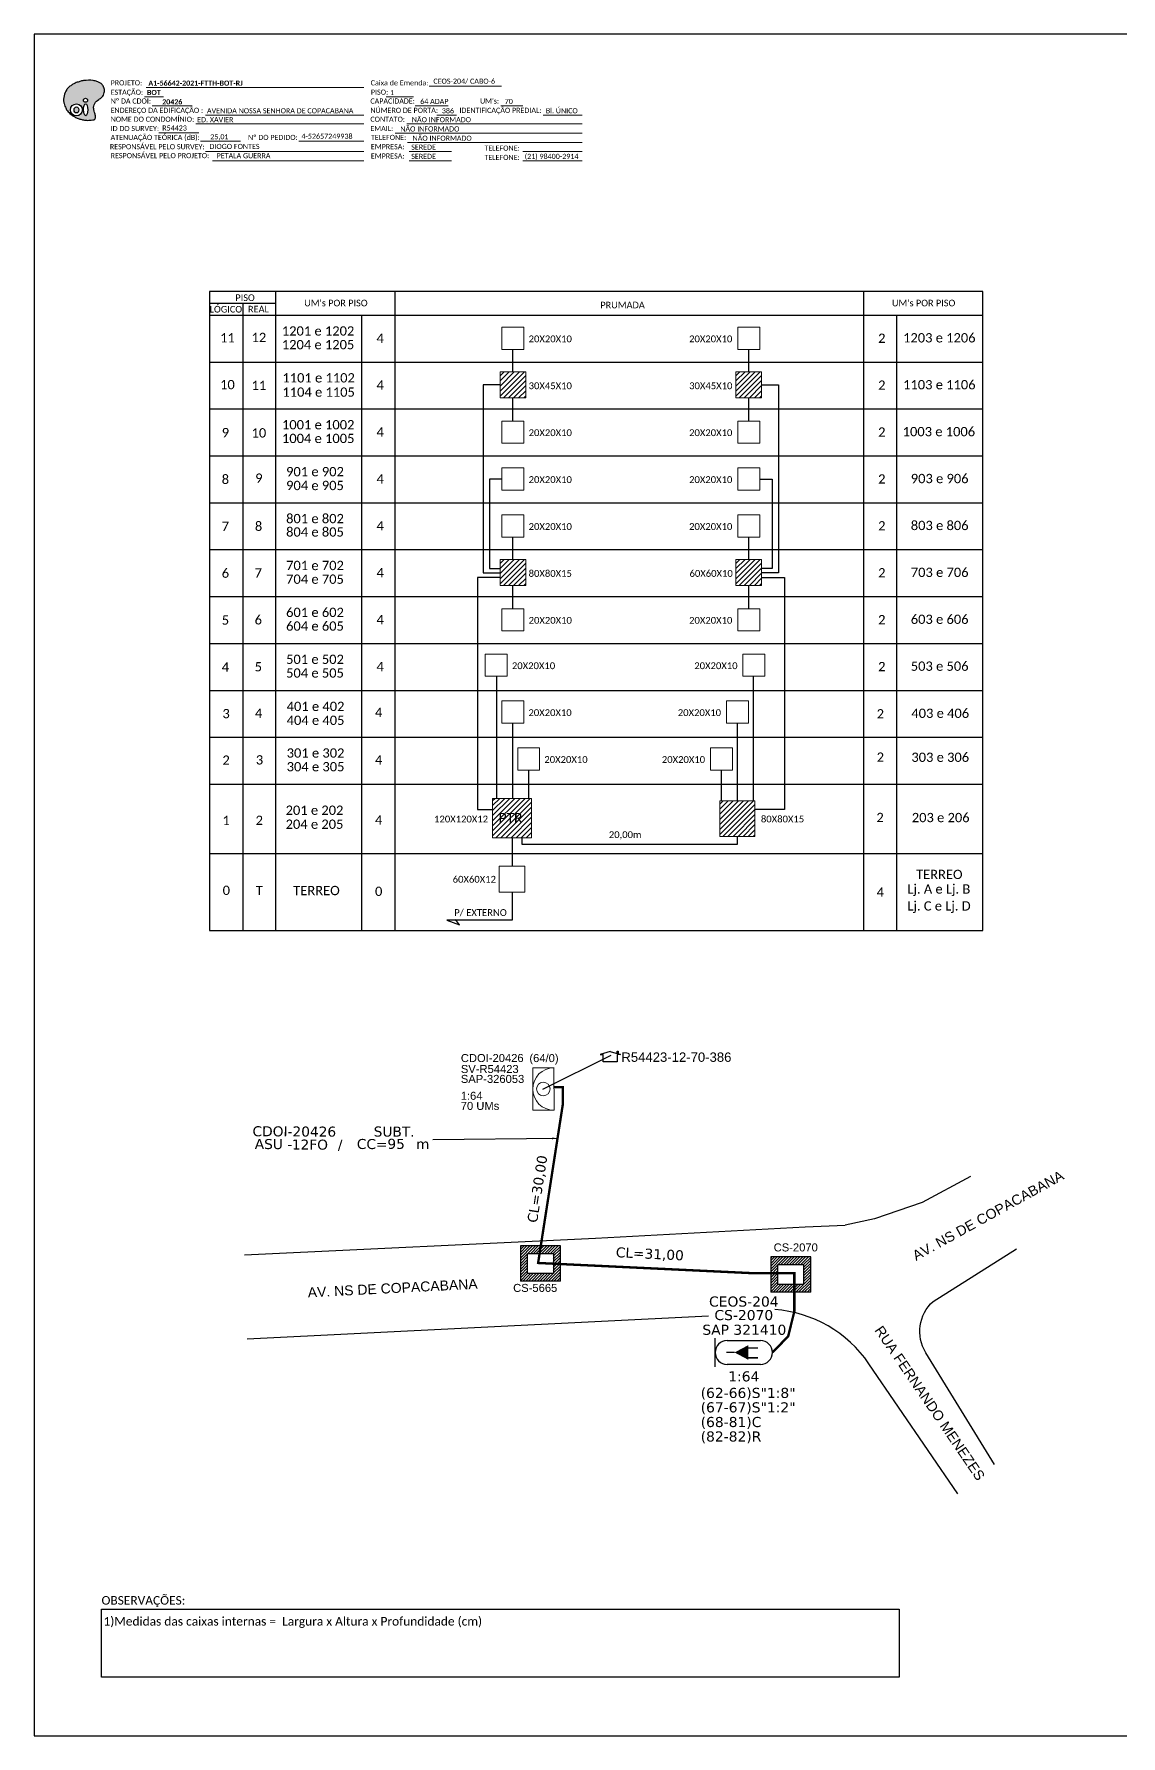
# Model space of a CAD drawing. Extents: x -4 to 837, y 1 to 595.
# Drawn here: x -4 to 375, y 1 to 595 of the extents above; entities that cross this region are included whole.
import ezdxf
from ezdxf.enums import TextEntityAlignment as Align

# ---------------------------------------------------------------- set-up
doc = ezdxf.new("R2010")
doc.units = 0
for name, color, linetype in [('10.1-Caixas Subterrâneas', 5, 'Continuous'), ('20.4-CEOS', 1, 'Continuous'), ('CAP a instalar', 1, 'Continuous'), ('celulas gpon', 7, 'Continuous'), ('label_cabos', 7, 'Continuous'), ('QUADRA', 7, 'Continuous'), ('Segmento de Logradouro Texto', 238, 'Continuous'), ('surveys', 7, 'Continuous'), ('surveys legendas', 7, 'Continuous')]:
    doc.layers.add(name, color=color, linetype=linetype)
doc.layers.add("20.0-LEGENDA DOS CDO'S", color=1, linetype='Continuous', lineweight=0)
doc.layers.add('20.1-CDO_INTERIOR', color=1, linetype='Continuous', lineweight=0)
doc.layers.add('DROP DE CLIENTE', color=140, linetype='Continuous', plot=False)
doc.styles.add('ARIAL', font='arial.ttf')
doc.styles.add('DIGICADE', font='arial.ttf')
doc.styles.add('MtXpl_Calibri', font='calibri.ttf')
doc.styles.add('siredit', font='verdana.ttf')
doc.styles.add('WMF-Calibri0', font='calibri.ttf')
doc.styles.add('WMF-Calibri1', font='calibrib.ttf')
doc.linetypes.add('FENCELINE1', pattern='A,0.25,-0.1,[133,ltypeshp.shx,S=0.1,R=0,X=-0.1,Y=0],-0.1,1', length=1.45)
doc.dimstyles.new('CC', dxfattribs={"dimtxt": 0.8, "dimasz": 2, "dimexe": 0.18, "dimexo": 0.0625, "dimgap": 0.09, "dimtad": 0, "dimdec": 0, "dimrnd": 1, "dimzin": 0, "dimdsep": 46, "dimtxsty": 'siredit', "dimblk": 'NONE', "dimcen": 0, "dimse1": 1, "dimse2": 1, "dimsd1": 1, "dimsd2": 1, "dimclrt": 7, "dimadec": 0, "dimazin": 0, "dimtfac": 1, "dimtdec": 0, "dimtofl": 0, "dimtmove": 0, "dimatfit": 3, "dimfxl": 0, "dimtolj": 1, "dimtzin": 0, "dimarcsym": 0})

# ---------------------------------------------------------------- blocks, each defined once
blk = doc.blocks.new('OI')
h = blk.add_hatch(color=40)
edge = h.paths.add_edge_path()
edge.add_spline(control_points=[(4.35, -0.67), (3.92, -0.99), (3.26, -1.5), (2.81, -2.59), (2.9, -3.5), (3.06, -4.27), (3.31, -4.85), (3.37, -5.39), (3.4, -5.88), (3.2, -6.4), (2.54, -6.61), (1.65, -6.63), (0.55, -6.67), (-0.56, -6.42), (-1.61, -6.14), (-2.77, -5.61), (-3.92, -4.77), (-4.89, -3.7), (-5.34, -2.65), (-5.6, -1.94), (-5.85, -0.96), (-5.71, 0.47), (-5.1, 2.02), (-4.14, 3.02), (-3.3, 3.61), (-2.37, 4.16), (-1.36, 4.44), (-0.56, 4.7), (0.79, 4.85), (2.24, 4.97), (3.79, 4.57), (4.67, 4.21), (5.44, 3.65), (5.76, 2.99), (6.03, 2.21), (6.01, 1.46), (5.72, 0.64), (5.31, 0.08), (4.88, -0.38), (4.51, -0.55), (4.35, -0.67)], knot_values=[0, 0, 0, 0, 1.60434, 2.417191, 3.427595, 4.282808, 4.776746, 5.304182, 5.888771, 6.258406, 6.858137, 7.79129, 8.986195, 10.124242, 11.187857, 12.242908, 13.953784, 15.414161, 16.515391, 17.349188, 17.675853, 19.552021, 21.515531, 22.568638, 23.63245, 24.621084, 25.782718, 26.745347, 27.142653, 29.870543, 31.004649, 31.921532, 32.709589, 33.801391, 34.042471, 35.192333, 35.971461, 36.628871, 37.254359, 37.836911, 37.836911, 37.836911, 37.836911], degree=3, periodic=0)
h.paths.add_polyline_path([(1.13, -0.87, -1), (-0.04, -0.87, -1)], flags=16)
edge = h.paths.add_edge_path(flags=16)
edge.add_ellipse((0.56, -3.59), major_axis=(-0.02, 1.71), ratio=0.361305, start_angle=0, end_angle=360)
h.paths.add_polyline_path([(-0.36, -3.62, -1), (-3.8, -3.62, -1)], flags=16)
edge = h.paths.add_edge_path(flags=0)
edge.add_ellipse((-2.08, -3.62), major_axis=(0, 0.885), ratio=0.758294, start_angle=0, end_angle=360)
at = {"color": 40}
for centre, radius in [((-2.08, -3.62), 1.72), ((0.54, -0.87), 0.587)]:
    blk.add_circle(centre, radius, dxfattribs=at)
blk.add_ellipse((-2.08, -3.62), major_axis=(0, 0.885), ratio=0.758294, start_param=-3.141592653589792, end_param=3.141592653589792, dxfattribs=at)
blk.add_ellipse((0.56, -3.59), major_axis=(-0.02, 1.71), ratio=0.361305, dxfattribs=at)
at = {"color": 40, "start_tangent": (-0.800898, -0.598801), "end_tangent": (-0.800898, -0.598801)}
blk.add_spline([(4.35, -0.67), (3.2, -1.78), (2.9, -2.54), (2.92, -3.55), (3.12, -4.38), (3.28, -4.85), (3.37, -5.37), (3.35, -5.95), (3.2, -6.29), (2.66, -6.55), (1.73, -6.63), (0.54, -6.62), (-0.58, -6.41), (-1.6, -6.11), (-2.56, -5.67), (-3.95, -4.67), (-4.89, -3.56), (-5.37, -2.56), (-5.64, -1.78), (-5.72, -1.46), (-5.63, 0.42), (-4.84, 2.22), (-4.13, 2.99), (-3.27, 3.62), (-2.4, 4.09), (-1.3, 4.47), (-0.37, 4.72), (0.02, 4.77), (2.75, 4.8), (3.85, 4.53), (4.69, 4.16), (5.31, 3.68), (5.85, 2.73), (5.93, 2.5), (5.94, 1.35), (5.67, 0.62), (5.29, 0.08), (4.84, -0.36), (4.35, -0.67)], degree=3, dxfattribs=at)
blk = doc.blocks.new('Inst CDOI-64')
at = {"layer": '20.1-CDO_INTERIOR', "color": 1, "lineweight": 18}
blk.add_lwpolyline([(-2.12, -2.13), (-2.12, 2.12), (0, 2.12), (0.01, -2.13)], close=True, dxfattribs=at)
blk.add_circle((-1.06, 0), 0.68, dxfattribs=at)
blk.add_arc((0.01, 0), 2.13, 90.0276, 270.0276, dxfattribs=at)
at = {"layer": "20.0-LEGENDA DOS CDO'S", "style": 'ARIAL'}
for tag, p, rotation in [('FID', (-9.3, 2.69), 0.118), ('SURVEY', (-9.3, 1.6), 359.9724), ('SAP', (-9.3, 0.61), 359.9724), ('1:XX', (-9.31, -1.08), 359.9724), ('UMS', (-9.31, -2.09), 359.9724)]:
    blk.add_attdef(tag, p, '', height=0.8, rotation=rotation, dxfattribs=at)
at = {"layer": "20.0-LEGENDA DOS CDO'S"}
for tag, p, style, flags in [('ID_ATIVIDADE', (-9.3, 3.78), 'ARIAL', 3), ('FATOR', (-1.5, 3.78), 'ARIAL', 1), ('QTDE', (-9.18, -3.66), 'DIGICADE', 3)]:
    blk.add_attdef(tag, p, '', height=0.8, rotation=0.118, dxfattribs=dict(at, style=style, flags=flags))
at = {"layer": "20.0-LEGENDA DOS CDO'S", "style": 'ARIAL'}
blk.add_attdef('FIBRAS_UTILIZADAS', text='', height=0.8, rotation=359.9724, dxfattribs=at).set_placement((-0.99, 2.69), align=Align.CENTER)
blk = doc.blocks.new('Inst CB DT OCUP CFOA-SM-ASU-120-S-12')
at = {"layer": 'label_cabos', "color": 0, "style": 'siredit'}
for tag, flags, p in [('ID_ATIVIDADE', 3, (1.31, 2.67)), ('FATOR', 1, (11.56, 2.55))]:
    blk.add_attdef(tag, text='', height=1, rotation=359.69, dxfattribs=dict(at, flags=flags)).set_placement(p, align=Align.MIDDLE_CENTER)
for tag, p in [('DESTINO_CABO', (3.13, 1.26)), ('TIPO_CABO', (13.11, 1.24)), ('TIPO_CABO', (1.26, 0)), ('CABO', (4.69, -0.05)), ('/', (7.71, -0.05)), ('LANCE', (10.91, 0)), ('UND', (15.96, 0)), ('FID', (13.15, -1.41))]:
    blk.add_attdef(tag, text='', height=1, rotation=359.69, dxfattribs=at).set_placement(p, align=Align.MIDDLE_CENTER)
blk.add_attdef('QTDE', (12.43, -0.47), '', height=1, rotation=359.69, dxfattribs=at)
blk = doc.blocks.new('_None')
blk = doc.blocks.new('*U82')
at = {"layer": '20.4-CEOS'}
for p, q in [((-4.54, 1.19), (-1.19, 1.19)), ((-1.19, -1.19), (-4.54, -1.19))]:
    blk.add_line(p, q, dxfattribs=at)
for points in [[(-5.73, -1.43), (-5.73, 1.44)], [(-3.79, 0), (-4.59, 0)], [(-2.47, 0.48), (-1.45, 0.48)], [(-2.47, -0.52), (-1.45, -0.52)]]:
    blk.add_lwpolyline(points, dxfattribs=at)
blk.add_lwpolyline([(-3.79, 0, 0, 1.47, 0), (-2.41, 0, 1.47, 1.47, 0)], format="xyseb", dxfattribs=at)
for centre, start, end in [((-4.54, 0), 90, 270), ((-1.19, 0), 270, 90)]:
    blk.add_arc(centre, 1.19, start, end, dxfattribs=at)
at = {"layer": '20.4-CEOS', "color": 7, "style": 'siredit'}
for tag, p in [('FID', (-2.86, 5.6)), ('LOCAL', (-2.86, 4.24)), ('SAP', (-2.81, 2.77)), ('RACIO_SPLITAGEM', (-2.86, -1.88))]:
    blk.add_attdef(tag, text='', height=1.01, dxfattribs=at).set_placement(p, align=Align.TOP_CENTER)
for tag, flags, p in [('ID_ATIVIDADE', 3, (-2.86, -3.58)), ('FATOR', 1, (-2.86, -4.89))]:
    blk.add_attdef(tag, text='', height=1.01, dxfattribs=dict(at, flags=flags)).set_placement(p, align=Align.TOP_CENTER)
at = {"layer": '20.4-CEOS', "color": 7, "style": 'siredit', "flags": 3}
blk.add_attdef('QTDE', (-4.97, -7.12), '', height=1.01, dxfattribs=at)
blk = doc.blocks.new('*U83')
at = {"layer": '20.4-CEOS', "color": 7, "style": 'siredit'}
for tag, p in [('FIBRAS_SPLITTER', (0, 0)), ('FIBRAS_TOP_C', (0, -4.13)), ('RESERVA_FINAIS', (0, -5.46))]:
    blk.add_attdef(tag, p, '', height=1.01, dxfattribs=at)
for tag, p, flags in [('ID_ATIVIDADE', (0, -6.77), 3), ('QTDE', (0, -9.4), 1), ('FATOR', (0, -8.09), 1), ('FID', (0, -10.71), 1)]:
    blk.add_attdef(tag, p, '', height=1.01, dxfattribs=dict(at, flags=flags))
blk = doc.blocks.new('*U84')
at = {"layer": '20.4-CEOS', "color": 7, "style": 'siredit'}
blk.add_attdef('FIBRAS_SPLITTER', (0, 0), '', height=1.01, dxfattribs=at)
for tag, p, flags in [('ID_ATIVIDADE', (0, -1.48), 3), ('QTDE', (0, -4.11), 1), ('FATOR', (0, -2.79), 1), ('FID', (0, -5.42), 1)]:
    blk.add_attdef(tag, p, '', height=1.01, dxfattribs=dict(at, flags=flags))
blk = doc.blocks.new('*X85')
at = {"color": 0, "linetype": 'Continuous'}
for p, q in [((-1.25, 0.34099), (-0.49099, 1.1)), ((-1.25, 0.517767), (-0.667767, 1.1)), ((-1.25, 0.694544), (-0.844544, 1.1)), ((-1.25, 0.87132), (-1.02132, 1.1)), ((-1.25, 1.048097), (-1.198097, 1.1)), ((-0.789214, 0.625), (-0.314214, 1.1)), ((-0.612437, 0.625), (-0.137437, 1.1)), ((-0.43566, 0.625), (0.03934, 1.1)), ((-0.258883, 0.625), (0.216117, 1.1)), ((-0.082107, 0.625), (0.392893, 1.1)), ((0.09467, 0.625), (0.56967, 1.1)), ((0.271447, 0.625), (0.746447, 1.1)), ((0.448223, 0.625), (0.923223, 1.1)), ((0.625, 0.625), (1.1, 1.1)), ((0.801777, 0.625), (1.25, 1.073223)), ((-1.25, 0.164214), (-0.8035, 0.610714)), ((-1.25, -0.012563), (-0.8035, 0.433937)), ((-1.25, -0.18934), (-0.8035, 0.25716)), ((-1.25, -0.366117), (-0.8035, 0.080383)), ((0.8035, 0.449947), (1.25, 0.896447)), ((0.8035, 0.27317), (1.25, 0.71967)), ((0.8035, 0.096393), (1.25, 0.542893)), ((0.8035, -0.080383), (1.25, 0.366117)), ((0.8035, -0.25716), (1.25, 0.18934)), ((0.8035, -0.433937), (1.25, 0.012563)), ((-1.25, -0.542893), (-0.8035, -0.096393)), ((-1.25, -0.71967), (-0.8035, -0.27317)), ((-1.25, -0.896447), (-0.8035, -0.449947)), ((-1.25, -1.073223), (-0.801777, -0.625)), ((-1.1, -1.1), (-0.625, -0.625)), ((-0.923223, -1.1), (-0.448223, -0.625)), ((-0.746447, -1.1), (-0.271447, -0.625)), ((-0.56967, -1.1), (-0.09467, -0.625)), ((-0.392893, -1.1), (0.082107, -0.625)), ((-0.216117, -1.1), (0.258883, -0.625)), ((-0.03934, -1.1), (0.43566, -0.625)), ((0.137437, -1.1), (0.612437, -0.625)), ((0.314214, -1.1), (0.789214, -0.625)), ((0.49099, -1.1), (1.25, -0.34099)), ((0.667767, -1.1), (1.25, -0.517767)), ((0.8035, -0.610714), (1.25, -0.164214)), ((0.844544, -1.1), (1.25, -0.694544)), ((1.02132, -1.1), (1.25, -0.87132)), ((1.198097, -1.1), (1.25, -1.048097))]:
    blk.add_line(p, q, dxfattribs=at)
blk = doc.blocks.new('SURVEY_SURVEY')
for p, q in [((0, 0.0000127), (-0.0000126, 0.000009)), ((-0.0000126, 0.000009), (-0.0000086, 0.000009)), ((-0.0000086, 0), (-0.0000086, 0.000009)), ((0.0000086, 0), (-0.0000086, 0)), ((0, 0.0000127), (0.0000126, 0.000009)), ((0.0000084, 0.0000132), (0.0000098, 0.0000132)), ((0.0000084, 0.0000103), (0.0000084, 0.0000132)), ((0.0000126, 0.000009), (0.0000086, 0.000009)), ((0.0000086, 0.000009), (0.0000086, 0)), ((0.0000098, 0.0000132), (0.0000098, 0.0000099))]:
    blk.add_line(p, q)

msp = doc.modelspace()

# ---------------------------------------------------------------- hatches: boundary and pattern name
h = msp.add_hatch()
h.set_pattern_fill('ANSI31', color=1, scale=10, style=0)
h.set_pattern_definition([(45, (-460.2662, 79.6456), (-0.8838835, 0.8838835), [])])
h.paths.add_polyline_path([(167.74, 477.37), (158.78, 477.37), (158.78, 468.28), (167.74, 468.28)])
h.paths.add_polyline_path([(163.23, 467.96), (163.23, 473.11)])
h = msp.add_hatch()
h.set_pattern_fill('ANSI31', color=1, scale=10, style=0)
h.set_pattern_definition([(45, (-377.9832, 79.6456), (-0.8838835, 0.8838835), [])])
h.paths.add_polyline_path([(250.03, 477.37), (241.06, 477.37), (241.06, 468.28), (250.03, 468.28)])
h.paths.add_polyline_path([(245.52, 467.96), (245.52, 473.11)])
h = msp.add_hatch()
h.set_pattern_fill('ANSI31', color=1, scale=10, style=0)
h.set_pattern_definition([(45, (-460.2662, 14.1581), (-0.8838835, 0.8838835), [])])
h.paths.add_polyline_path([(167.74, 411.88), (158.78, 411.88), (158.78, 402.79), (167.74, 402.79)])
h.paths.add_polyline_path([(163.23, 402.47), (163.23, 407.62)])
h = msp.add_hatch()
h.set_pattern_fill('ANSI31', color=1, scale=10, style=0)
h.set_pattern_definition([(45, (-377.9832, 14.1581), (-0.8838835, 0.8838835), [])])
h.paths.add_polyline_path([(250.03, 411.88), (241.06, 411.88), (241.06, 402.79), (250.03, 402.79)])
h.paths.add_polyline_path([(245.52, 402.47), (245.52, 407.62)])
h = msp.add_hatch()
h.set_pattern_fill('ANSI31', color=1, scale=10, style=0)
h.set_pattern_definition([(45, (-599.6692, -69.2308), (-0.8838835, 0.8838835), [])])
h.paths.add_polyline_path([(169.75, 328.49), (156.18, 328.49), (156.18, 314.73), (169.75, 314.73)])
h.paths.add_polyline_path([(157.42, 319.09), (167.5, 319.09), (167.5, 324.24), (157.42, 324.24)], flags=24)
h = msp.add_hatch()
h.set_pattern_fill('ANSI31', color=1, scale=10, style=0)
h.set_pattern_definition([(45, (-380.314, -70.0486), (-0.8838835, 0.8838835), [])])
h.paths.add_polyline_path([(247.7, 327.67), (235.41, 327.67), (235.41, 315.21), (247.7, 315.21)])
h.paths.add_polyline_path([(243.18, 318.27), (243.18, 323.42)], flags=16)

# ---------------------------------------------------------------- linework, layer by layer
for p, q in [((837.17, 595.26), (-3.83, 595.26)), ((-3.83, 595.26), (-3.83, 1.26)), ((57.4, 505.39), (57.4, 282.41)), ((327.19, 282.41), (327.19, 505.39)), ((110.56, 282.41), (110.56, 497.16)), ((-3.83, 1.26), (837.17, 1.26))]:
    msp.add_line(p, q)
at = {"color": 3}
for p, q in [((163.25, 460.19), (163.25, 468.28)), ((245.55, 460.19), (245.55, 468.28)), ((163.25, 394.7), (163.25, 402.79)), ((245.55, 394.7), (245.55, 402.79)), ((157.63, 328.49), (157.63, 371.09)), ((247.15, 327.67), (247.15, 371.09)), ((163.19, 328.49), (163.19, 354.72)), ((241.59, 327.67), (241.59, 354.72)), ((168.76, 328.49), (168.76, 338.35)), ((236.02, 327.67), (236.02, 338.35))]:
    msp.add_line(p, q, dxfattribs=at)
at = {"color": 0, "linetype": 'Continuous'}
for p, q in [((168.39, 169.64), (168.39, 169.64)), ((255.72, 165.78), (255.72, 165.78))]:
    msp.add_line(p, q, dxfattribs=at)
at = {"color": 7, "lineweight": 0}
for points in [[(35.28, 576.58), (111.25, 576.58)], [(134.09, 577.07), (159.22, 577.07)], [(34.76, 573.3), (41.31, 573.3)], [(119.05, 573.34), (128.53, 573.34)], [(37.42, 570.23), (51.37, 570.23)], [(55.99, 566.99), (111.25, 566.99)], [(129.1, 570.23), (140.71, 570.23)], [(136.68, 566.99), (143.62, 566.99)], [(159.04, 570.23), (166.7, 570.23)], [(173.85, 566.99), (187.41, 566.99)], [(39.74, 560.82), (53.69, 560.82)], [(52.58, 563.88), (111.25, 563.88)], [(122.17, 560.64), (187.44, 560.64)], [(126.21, 563.88), (187.44, 563.88)], [(54.28, 557.85), (68.22, 557.85)], [(55.99, 554.29), (111.25, 554.29)], [(88.51, 557.85), (111.27, 557.85)], [(126.46, 557.41), (187.44, 557.41)], [(127.07, 554.29), (141.86, 554.29)], [(166.67, 554.29), (187.44, 554.29)], [(58.48, 551.06), (111.25, 551.06)], [(127.07, 551.06), (141.86, 551.06)], [(166.67, 551.06), (187.44, 551.06)]]:
    msp.add_lwpolyline(points, dxfattribs=at)
at = {"color": 0}
for points in [[(327.19, 505.39), (57.4, 505.39)], [(57.4, 501.28), (80.54, 501.28)], [(57.4, 497.16), (327.19, 497.16)]]:
    msp.add_lwpolyline(points, dxfattribs=at)
for points in [[(80.54, 282.41), (80.54, 505.39)], [(122.13, 282.41), (122.13, 505.39)], [(285.6, 505.39), (285.6, 282.41)], [(68.97, 501.28), (68.97, 282.41)], [(297.17, 282.41), (297.17, 497.16)], [(57.4, 480.79), (327.19, 480.79)], [(57.4, 464.42), (327.19, 464.42)], [(57.4, 448.05), (327.19, 448.05)], [(57.4, 431.68), (327.19, 431.68)], [(57.4, 415.31), (327.19, 415.31)], [(57.4, 398.93), (327.19, 398.93)], [(57.4, 382.56), (327.19, 382.56)], [(57.4, 366.19), (327.19, 366.19)], [(57.4, 349.82), (327.19, 349.82)], [(57.4, 349.82), (327.19, 349.82)], [(57.4, 333.45), (327.19, 333.45)], [(57.4, 333.45), (327.19, 333.45)], [(57.4, 309.23), (327.19, 309.23)], [(57.4, 282.41), (327.19, 282.41)]]:
    msp.add_lwpolyline(points)
at = {"lineweight": 0}
for points in [[(167.09, 492.93), (159.43, 492.93), (159.43, 485.16), (167.09, 485.16)], [(241.71, 492.93), (249.37, 492.93), (249.37, 485.16), (241.71, 485.16)], [(167.09, 460.19), (159.43, 460.19), (159.43, 452.42), (167.09, 452.42)], [(241.71, 460.19), (249.37, 460.19), (249.37, 452.42), (241.71, 452.42)], [(167.09, 443.82), (159.43, 443.82), (159.43, 436.05), (167.09, 436.05)], [(241.71, 443.82), (249.37, 443.82), (249.37, 436.05), (241.71, 436.05)], [(167.09, 427.44), (159.43, 427.44), (159.43, 419.68), (167.09, 419.68)], [(241.71, 427.44), (249.37, 427.44), (249.37, 419.68), (241.71, 419.68)], [(167.09, 394.7), (159.43, 394.7), (159.43, 386.93), (167.09, 386.93)], [(241.71, 394.7), (249.37, 394.7), (249.37, 386.93), (241.71, 386.93)], [(161.25, 378.86), (153.59, 378.86), (153.59, 371.09), (161.25, 371.09)], [(243.53, 378.86), (251.19, 378.86), (251.19, 371.09), (243.53, 371.09)], [(167.02, 362.49), (159.35, 362.49), (159.35, 354.72), (167.02, 354.72)], [(237.76, 362.49), (245.43, 362.49), (245.43, 354.72), (237.76, 354.72)], [(172.58, 346.11), (164.92, 346.11), (164.92, 338.35), (172.58, 338.35)], [(232.2, 346.11), (239.86, 346.11), (239.86, 338.35), (232.2, 338.35)], [(158.48, 304.88), (167.45, 304.88), (167.45, 295.79), (158.48, 295.79)]]:
    msp.add_lwpolyline(points, close=True, dxfattribs=at)
at = {"color": 3}
for points in [[(163.26, 477.37), (163.26, 485.16)], [(245.54, 477.37), (245.54, 485.16)], [(163.26, 411.88), (163.26, 419.68)], [(245.54, 411.88), (245.54, 419.68)], [(166.36, 314.73), (166.36, 312.55), (241.56, 312.55), (241.56, 315.21)]]:
    msp.add_lwpolyline(points, dxfattribs=at)
at = {"color": 1, "lineweight": 0}
for points in [[(167.74, 477.37), (158.78, 477.37), (158.78, 468.28), (167.74, 468.28)], [(241.06, 477.37), (250.03, 477.37), (250.03, 468.28), (241.06, 468.28)], [(167.74, 411.88), (158.78, 411.88), (158.78, 402.79), (167.74, 402.79)], [(241.06, 411.88), (250.03, 411.88), (250.03, 402.79), (241.06, 402.79)], [(169.75, 328.49), (156.18, 328.49), (156.18, 314.73), (169.75, 314.73)], [(247.7, 327.67), (235.41, 327.67), (235.41, 315.21), (247.7, 315.21)]]:
    msp.add_lwpolyline(points, close=True, dxfattribs=at)
at = {"color": 1}
for points in [[(162.97, 295.79), (162.97, 285.98), (140.24, 285.98)], [(140.24, 285.98), (144.65, 284.38)], [(144.65, 284.38), (143.25, 286.21)]]:
    msp.add_lwpolyline(points, dxfattribs=at)
at = {"color": 0}
msp.add_lwpolyline([(19.73, 45.46), (297.98, 45.46), (297.98, 21.75), (19.73, 21.75)], close=True, dxfattribs=at)
at = {"layer": '10.1-Caixas Subterrâneas', "color": 30}
for p, q in [((165.9, 172.3), (165.9, 160.01)), ((179.85, 172.3), (165.9, 172.3)), ((179.85, 160.01), (179.85, 172.3)), ((168.39, 162.67), (168.39, 169.64)), ((168.39, 169.64), (177.36, 169.64)), ((177.36, 169.64), (177.36, 162.67)), ((253.22, 168.44), (253.22, 156.15)), ((267.18, 168.44), (253.22, 168.44)), ((267.18, 156.15), (267.18, 168.44)), ((177.36, 162.67), (168.39, 162.67)), ((255.72, 158.81), (255.72, 165.78)), ((255.72, 165.78), (264.69, 165.78)), ((264.69, 165.78), (264.69, 158.81)), ((179.85, 160.01), (165.9, 160.01)), ((267.18, 156.15), (253.22, 156.15)), ((264.69, 158.81), (255.72, 158.81))]:
    msp.add_line(p, q, dxfattribs=at)
at = {"layer": '20.4-CEOS', "color": 5}
for points in [[(233.82, 130.09), (233.82, 140.13)], [(237.98, 139.27), (249.65, 139.27)], [(245.2, 136.76), (248.74, 136.76)], [(240.6, 135.11), (237.79, 135.11)], [(249.65, 130.95), (237.98, 130.95)], [(245.2, 133.3), (248.74, 133.3)]]:
    msp.add_lwpolyline(points, dxfattribs=at)
for points, format in [([(237.98, 139.27, 1), (237.98, 130.95)], "xyb"), ([(240.6, 135.11, 0, 5.14, 0), (245.42, 135.11, 5.14, 5.14, 0)], "xyseb"), ([(249.65, 130.95, 1), (249.65, 139.27)], "xyb")]:
    msp.add_lwpolyline(points, format=format, dxfattribs=at)
at = {"layer": 'CAP a instalar', "linetype": 'FENCELINE1', "ltscale": 8, "const_width": 0.827}
msp.add_lwpolyline([(253.83, 135.13), (259.3, 140.74), (261.45, 149.42), (261.45, 154.94), (261.45, 162.79), (261.45, 162.79), (246.64, 162.79), (172.05, 166.34), (180.65, 221.6), (180.65, 227.74), (177.58, 227.74)], dxfattribs=at)
at = {"layer": 'DROP DE CLIENTE', "color": 3}
msp.add_line((162.97, 314.73), (162.97, 304.88), dxfattribs=at)
for points in [[(158.78, 472.82), (152.83, 472.82), (152.83, 407.17), (158.78, 407.17)], [(250.03, 472.82), (255.97, 472.82), (255.97, 407.17), (250.03, 407.17)], [(159.43, 439.93), (155.04, 439.93), (155.04, 408.73), (158.78, 408.73)], [(249.37, 439.93), (253.76, 439.93), (253.76, 408.73), (250.03, 408.73)], [(158.78, 405.62), (150.84, 405.62), (150.84, 324.58), (156.18, 324.58)], [(250.03, 405.62), (257.96, 405.62), (257.96, 324.58), (247.7, 324.58)]]:
    msp.add_lwpolyline(points, dxfattribs=at)
at = {"layer": 'DROP DE CLIENTE'}
msp.add_lwpolyline([(173.75, 227), (197.52, 238.86)], dxfattribs=at)
at = {"layer": 'QUADRA', "ltscale": 5e-05, "elevation": -0.42}
for points in [[(322.95, 196.57), (306.03, 187.46), (289.4, 181.7), (279.16, 179.53)], [(69.57, 169.16), (192.04, 175.03), (265.17, 178.95), (279.16, 179.53)], [(231.46, 147.77), (70.55, 139.77)]]:
    msp.add_lwpolyline(points, dxfattribs=at)
for points in [[(331.28, 96.02), (307.31, 135.01, -0.361157), (309.87, 152.92), (339.01, 171.26)], [(318.48, 85.8), (287.48, 131.17, 0.228166), (254.63, 150.09)]]:
    msp.add_lwpolyline(points, format="xyb", dxfattribs=at)

# ---------------------------------------------------------------- block references
at = {"color": 7, "xscale": 1.213923925163967, "yscale": 1.213923925163967, "zscale": 1.213923925163967, "rotation": 0.1532896023949059}
msp.add_blockref('OI', (13.47, 573.2), dxfattribs=at)
at = {"color": 0, "lineweight": 0, "xscale": 3.491390751535354, "yscale": 3.491390751535354, "zscale": 3.491390751535354}
msp.add_blockref('Inst CDOI-64', (177.56, 227.06), dxfattribs=at).add_auto_attribs({'FIBRAS_UTILIZADAS': '(64/0)', 'SURVEY': 'SV-R54423', 'SAP': 'SAP-326053', '1:XX': '1:64', 'UMS': '70 UMs', 'FID': 'CDOI-20426'})
at = {"layer": '10.1-Caixas Subterrâneas', "color": 30, "xscale": 5.582516547890439, "yscale": 5.582516547890439, "zscale": 11.16503309578088, "rotation": 180.000000000063}
for p in [(172.87, 166.15), (260.2, 162.29)]:
    msp.add_blockref('*X85', p, dxfattribs=at)
at = {"layer": '20.4-CEOS', "color": 5, "lineweight": 0}
ref = msp.add_blockref('*U82', (253.82, 135.1), dxfattribs=dict(at, xscale=3.491390751535354, yscale=3.491390751535354, zscale=3.491390751535354))
ref.add_attrib('FID', 'CEOS-204', dxfattribs={"color": 5, "height": 3.525, "style": 'siredit'}).set_placement((243.82, 154.64), align=Align.TOP_CENTER)
ref.add_attrib('LOCAL', 'CS-2070', dxfattribs={"color": 5, "height": 3.525, "style": 'siredit'}).set_placement((243.82, 149.92), align=Align.TOP_CENTER)
ref.add_attrib('SAP', 'SAP 321410', dxfattribs={"color": 5, "height": 3.525, "style": 'siredit'}).set_placement((244, 144.79), align=Align.TOP_CENTER)
ref.add_attrib('RACIO_SPLITAGEM', '1:64', dxfattribs={"color": 5, "height": 3.525, "style": 'siredit'}).set_placement((243.82, 128.52), align=Align.TOP_CENTER)
ref = msp.add_blockref('*U83', (228.76, 119.23), dxfattribs=dict(at, xscale=3.491390751535354, yscale=3.491390751535354, zscale=3.491390751535354))
ref.add_attrib('FIBRAS_SPLITTER', '(62-66)S"1:8"', (228.76, 119.23), dxfattribs={"color": 5, "height": 3.5252, "style": 'siredit'})
ref.add_attrib('FIBRAS_TOP_C', '(68-81)C', (228.76, 109.07), dxfattribs={"color": 5, "height": 3.525, "style": 'siredit'})
ref.add_attrib('RESERVA_FINAIS', '(82-82)R', (228.76, 104.03), dxfattribs={"color": 5, "height": 3.525, "style": 'siredit'})
ref = msp.add_blockref('*U84', (228.76, 114.19), dxfattribs=dict(at, xscale=3.491390751535354, yscale=3.491390751535354, zscale=3.491390751535354))
ref.add_attrib('FIBRAS_SPLITTER', '(67-67)S"1:2"', (228.76, 114.19), dxfattribs={"color": 5, "height": 3.5252, "style": 'siredit'})
at = {"layer": 'label_cabos', "color": 0, "lineweight": 0}
ref = msp.add_blockref('Inst CB DT OCUP CFOA-SM-ASU-120-S-12', (76.06, 207.84), dxfattribs=dict(at, xscale=3.491390751535354, yscale=3.491390751535354, zscale=3.491390751535354))
ref.add_attrib('DESTINO_CABO', 'CDOI-20426', dxfattribs={"color": 0, "height": 3.491, "rotation": 359.69001, "style": 'siredit'}).set_placement((86.99, 212.25), align=Align.MIDDLE_CENTER)
ref.add_attrib('CABO', '12FO', dxfattribs={"color": 0, "height": 3.491, "rotation": 359.69001, "style": 'siredit'}).set_placement((92.42, 207.66), align=Align.MIDDLE_CENTER)
ref.add_attrib('TIPO_CABO', 'SUBT.', dxfattribs={"color": 0, "height": 3.491, "rotation": 359.69001, "style": 'siredit'}).set_placement((121.82, 212.19), align=Align.MIDDLE_CENTER)
ref.add_attrib('/', '/', dxfattribs={"color": 0, "height": 3.49, "rotation": 359.69001, "style": 'siredit'}).set_placement((102.99, 207.66), align=Align.MIDDLE_CENTER)
ref.add_attrib('TIPO_CABO', 'ASU - ', dxfattribs={"color": 0, "height": 3.491, "rotation": 359.69001, "style": 'siredit'}).set_placement((80.47, 207.83), align=Align.MIDDLE_CENTER)
ref.add_attrib('LANCE', 'CC=', dxfattribs={"color": 0, "height": 3.491, "rotation": 359.69001, "style": 'siredit'}).set_placement((114.15, 207.85), align=Align.MIDDLE_CENTER)
ref.add_attrib('QTDE', '95', (119.45, 206.19), dxfattribs={"color": 0, "height": 3.491, "rotation": 359.69001, "style": 'siredit'})
ref.add_attrib('UND', 'm', dxfattribs={"color": 0, "height": 3.49, "rotation": 359.69001, "style": 'siredit'}).set_placement((131.79, 207.85), align=Align.MIDDLE_CENTER)
at = {"layer": 'surveys', "color": 151, "xscale": 282924.3245790777, "yscale": 282924.3245790777, "zscale": 282924.3245790777}
msp.add_blockref('SURVEY_SURVEY', (197.23, 236.58), dxfattribs=at)

# ---------------------------------------------------------------- texts
at = {"color": 7, "lineweight": 0, "style": 'WMF-Calibri0'}
for s, height, p in [('PROJETO:', 1.793, (22.88, 577.33)), ('ESTAÇÃO:', 1.793, (22.88, 574.05)), ('Caixa de Emenda:', 1.7927, (113.63, 577.33)), ('Nº DA CDOI:', 1.7927, (22.88, 570.98)), ('CAPACIDADE:', 1.7927, (113.52, 570.98)), ('PISO:', 1.793, (113.7, 574.09)), ("UM's:", 1.793, (151.77, 570.98)), ('ENDEREÇO DA EDIFICAÇÃO :', 1.7927, (22.88, 567.74)), ('NOME DO CONDOMÍNIO:', 1.7927, (22.88, 564.63)), ('CONTATO:', 1.793, (113.52, 564.63)), ('NÚMERO DE PORTA:', 1.7927, (113.52, 567.74)), ('IDENTIFICAÇÃO PREDIAL:', 1.7927, (144.61, 567.74)), ('ATENUAÇÃO TEÓRICA (dB):', 1.7927, (22.88, 558.28)), ('ID DO SURVEY:', 1.7927, (22.88, 561.39)), ('Nº DO PEDIDO:', 1.7927, (70.8, 558.28)), ('EMAIL:', 1.793, (113.52, 561.39)), ('TELEFONE:', 1.793, (113.71, 558.28)), ('RESPONSÁVEL PELO SURVEY:', 1.7927, (22.63, 555.04)), ('RESPONSÁVEL PELO PROJETO:', 1.7927, (22.88, 551.93)), ('EMPRESA:', 1.793, (113.71, 555.04)), ('EMPRESA:', 1.793, (113.71, 551.8)), ('TELEFONE:', 1.793, (153.31, 554.54)), ('TELEFONE:', 1.793, (153.31, 551.3))]:
    msp.add_text(s, height=height, dxfattribs=at).set_placement(p)
at = {"color": 7}
for s, height, style, p in [('A1-56642-2021-FTTH-BOT-RJ', 1.7927, 'WMF-Calibri1', (36.07, 577.23)), ('CEOS-204/ CABO-6', 1.7927, 'WMF-Calibri0', (135.49, 577.91)), ('BOT', 1.793, 'WMF-Calibri1', (35.56, 573.95)), ('1', 1.79, 'WMF-Calibri0', (120.4, 573.94)), (' 64 ADAP', 1.793, 'WMF-Calibri0', (130.27, 570.85)), ('70', 1.793, 'WMF-Calibri0', (160.39, 570.83)), ('ED. XAVIER', 1.793, 'WMF-Calibri0', (53.09, 564.47)), ('AVENIDA NOSSA SENHORA DE COPACABANA', 1.7927, 'WMF-Calibri0', (56.5, 567.58)), ('NÃO INFORMADO', 1.7927, 'WMF-Calibri0', (127.99, 564.48)), ('386', 1.793, 'WMF-Calibri0', (138.46, 567.59)), ('Bl. ÚNICO', 1.793, 'WMF-Calibri0', (174.74, 567.59)), ('R54423', 1.793, 'WMF-Calibri0', (40.9, 561.56)), ('25,01', 1.793, 'WMF-Calibri0', (57.65, 558.52)), ('4-52657249938 ', 1.7927, 'WMF-Calibri0', (89.45, 558.69)), ('NÃO INFORMADO', 1.7927, 'WMF-Calibri0', (123.95, 561.24)), ('NÃO INFORMADO', 1.7927, 'WMF-Calibri0', (128.24, 558.01)), ('DIOGO FONTES', 1.7927, 'WMF-Calibri0', (57.39, 555.13)), ('PETALA GUERRA', 1.7927, 'WMF-Calibri0', (59.88, 551.9)), ('SEREDE', 1.793, 'WMF-Calibri0', (127.77, 554.89)), ('SEREDE', 1.793, 'WMF-Calibri0', (127.77, 551.66)), ('(21) 98400-2914', 1.7927, 'WMF-Calibri0', (167.37, 551.66)), ('1201 e 1202', 3.24, 'WMF-Calibri0', (82.63, 490.02)), ('1204 e 1205', 3.24, 'WMF-Calibri0', (82.63, 485.24)), ('20X20X10', 2.373, 'WMF-Calibri0', (168.74, 487.68)), ('20X20X10', 2.373, 'WMF-Calibri0', (224.73, 487.68)), ('1203 e 1206', 3.24, 'WMF-Calibri0', (299.4, 487.62)), ('1101 e 1102', 3.24, 'WMF-Calibri0', (82.83, 473.65)), ('1104 e 1105', 3.24, 'WMF-Calibri0', (82.83, 468.67)), ('30X45X10', 2.373, 'WMF-Calibri0', (168.74, 471.31)), ('30X45X10', 2.373, 'WMF-Calibri0', (224.75, 471.31)), ('1103 e 1106', 3.24, 'WMF-Calibri0', (299.4, 471.25)), ('1001 e 1002', 3.24, 'WMF-Calibri0', (82.68, 457.28)), ('1003 e 1006', 3.24, 'WMF-Calibri0', (299.25, 454.88)), ('1004 e 1005', 3.24, 'WMF-Calibri0', (82.68, 452.5)), ('20X20X10', 2.373, 'WMF-Calibri0', (168.74, 454.93)), ('20X20X10', 2.373, 'WMF-Calibri0', (224.73, 454.93)), ('901 e 902', 3.24, 'WMF-Calibri0', (84.12, 440.91)), ('20X20X10', 2.373, 'WMF-Calibri0', (168.74, 438.56)), ('20X20X10', 2.373, 'WMF-Calibri0', (224.73, 438.56)), ('903 e 906', 3.24, 'WMF-Calibri0', (302.08, 438.5)), ('904 e 905', 3.24, 'WMF-Calibri0', (84.12, 436.08)), ('801 e 802', 3.24, 'WMF-Calibri0', (84.12, 424.53)), ('804 e 805', 3.24, 'WMF-Calibri0', (84.12, 419.86)), ('20X20X10', 2.373, 'WMF-Calibri0', (168.74, 422.19)), ('20X20X10', 2.373, 'WMF-Calibri0', (224.73, 422.19)), ('803 e 806', 3.24, 'WMF-Calibri0', (302.08, 422.13)), ('701 e 702', 3.24, 'WMF-Calibri0', (84.12, 408.16)), ('704 e 705', 3.24, 'WMF-Calibri0', (84.12, 403.38)), ('80X80X15', 2.373, 'WMF-Calibri0', (168.74, 405.82)), ('60X60X10', 2.373, 'WMF-Calibri0', (224.88, 405.82)), ('703 e 706', 3.24, 'WMF-Calibri0', (302.08, 405.76)), ('601 e 602', 3.24, 'WMF-Calibri0', (84.12, 391.79)), ('603 e 606', 3.24, 'WMF-Calibri0', (302.08, 389.39)), ('604 e 605', 3.24, 'WMF-Calibri0', (84.12, 387.01)), ('20X20X10', 2.373, 'WMF-Calibri0', (168.74, 389.45)), ('20X20X10', 2.373, 'WMF-Calibri0', (224.73, 389.45)), ('501 e 502', 3.24, 'WMF-Calibri0', (84.12, 375.42)), ('20X20X10', 2.373, 'WMF-Calibri0', (162.91, 373.6)), ('20X20X10', 2.373, 'WMF-Calibri0', (226.55, 373.6)), ('503 e 506', 3.24, 'WMF-Calibri0', (302.08, 373.02)), ('504 e 505', 3.24, 'WMF-Calibri0', (84.12, 370.64)), ('401 e 402', 3.24, 'WMF-Calibri0', (84.31, 358.99)), ('404 e 405', 3.24, 'WMF-Calibri0', (84.31, 354.13)), ('20X20X10', 2.373, 'WMF-Calibri0', (168.67, 357.23)), ('20X20X10', 2.373, 'WMF-Calibri0', (220.79, 357.23)), ('403 e 406', 3.24, 'WMF-Calibri0', (302.28, 356.58)), ('301 e 302', 3.24, 'WMF-Calibri0', (84.31, 342.71)), ('303 e 306', 3.24, 'WMF-Calibri0', (302.28, 341.23)), ('304 e 305', 3.24, 'WMF-Calibri0', (84.31, 337.93)), ('20X20X10', 2.373, 'WMF-Calibri0', (174.23, 340.86)), ('20X20X10', 2.373, 'WMF-Calibri0', (215.22, 340.86)), ('201 e 202', 3.24, 'WMF-Calibri0', (83.95, 322.74)), ('204 e 205', 3.24, 'WMF-Calibri0', (83.95, 317.86)), ('120X120X12', 2.373, 'WMF-Calibri0', (135.75, 320.09)), ('PTR', 3.433, 'WMF-Calibri0', (158.28, 319.96)), ('80X80X15', 2.373, 'WMF-Calibri0', (249.79, 320.1)), ('203 e 206', 3.24, 'WMF-Calibri0', (302.44, 320.18)), ('TERREO', 3.24, 'WMF-Calibri0', (303.92, 300.34)), ('TERREO', 3.24, 'WMF-Calibri0', (86.61, 294.71)), ('60X60X12', 2.373, 'WMF-Calibri0', (142.25, 299.07)), ('Lj. A e Lj. B', 3.24, 'WMF-Calibri0', (300.88, 295.24)), ('Lj. C e Lj. D', 3.24, 'WMF-Calibri0', (300.88, 289.34)), ('P/ EXTERNO', 2.373, 'WMF-Calibri0', (142.77, 287.46))]:
    msp.add_text(s, height=height, dxfattribs=dict(at, style=style)).set_placement(p)
at = {"color": 7, "style": 'WMF-Calibri1'}
msp.add_text('20426', height=1.793, dxfattribs=at).set_placement((44.39, 570.69), align=Align.CENTER)
at = {"color": 0, "style": 'WMF-Calibri0'}
for s, p in [('  LÓGICO', (55.82, 498.06)), ('     PISO', (62.36, 502.09)), ('    REAL', (67.58, 498.11)), ("UM's POR PISO", (90.43, 500.23)), ('PRUMADA', (193.75, 499.53)), ("UM's POR PISO", (295.49, 500.23))]:
    msp.add_text(s, height=2.3, dxfattribs=at).set_placement(p)
at = {"color": 7, "style": 'WMF-Calibri0'}
for s, p in [('11', (63.65, 489.24)), ('12', (74.62, 489.36)), ('10', (63.65, 472.91)), ('11', (74.62, 472.65)), ('10', (74.62, 456.06)), ('9', (74.62, 440.25))]:
    msp.add_text(s, height=3.24, dxfattribs=at).set_placement(p, align=Align.MIDDLE_CENTER)
at = {"color": 3, "style": 'WMF-Calibri0'}
msp.add_text('20,00m', height=2.373, dxfattribs=at).set_placement((196.73, 314.64))
for s, style, p in [('OBSERVAÇÕES:', 'WMF-Calibri0', (19.71, 47.08)), ('1)Medidas das caixas internas =  Largura x Altura x Profundidade (cm)', 'MtXpl_Calibri', (20.4, 39.78))]:
    msp.add_text(s, height=3, dxfattribs=dict(style=style)).set_placement(p)
at = {"color": 7, "style": 'WMF-Calibri0'}
for tag, flags, p in [('4', 4, (116.94, 489.09)), ('2', 4, (291.97, 489.09)), ('4', 4, (116.94, 472.72)), ('2', 4, (291.97, 472.72)), ('9', 4, (62.94, 456.15)), ('4', 4, (116.94, 456.35)), ('2', 4, (291.97, 456.35)), ('8', 4, (62.94, 439.85)), ('4', 4, (116.94, 439.98)), ('2', 4, (291.97, 439.98)), ('7', 4, (62.94, 423.48)), ('8', 4, (74.51, 423.48)), ('4', 4, (116.94, 423.61)), ('2', 4, (291.97, 423.61)), ('6', 4, (62.94, 407.11)), ('7', 4, (74.42, 407.19)), ('4', 4, (116.94, 407.23)), ('2', 4, (291.97, 407.23)), ('5', 4, (62.94, 390.73)), ('6', 4, (74.42, 390.82)), ('4', 4, (116.94, 390.86)), ('2', 4, (291.97, 390.86)), ('4', 4, (62.94, 374.34)), ('5', 4, (74.42, 374.44)), ('4', 4, (116.94, 374.49)), ('2', 4, (291.97, 374.49)), ('3', 4, (63.18, 358.07)), ('4', 4, (74.51, 358.22)), ('4', 4, (116.42, 358.53)), ('2', 4, (291.46, 358.01)), ('2', 4, (291.46, 342.89)), ('2', 4, (63.18, 341.84)), ('3', 4, (74.83, 341.93)), ('4', 4, (116.42, 341.93)), ('1', 4, (63.18, 320.79)), ('2', 12, (74.76, 320.84)), ('4', 4, (116.42, 320.98)), ('2', 4, (291.36, 321.82)), ('0', 4, (63.26, 296.4)), ('T', 12, (74.76, 296.34)), ('0', 4, (116.42, 296.06)), ('4', 4, (291.46, 295.78))]:
    msp.add_attdef(tag, text='XX', height=3.24, dxfattribs=dict(at, flags=flags)).set_placement(p, align=Align.MIDDLE_CENTER)
at = {"layer": '10.1-Caixas Subterrâneas', "color": 30, "style": 'ARIAL'}
for s, p in [('CS-2070', (254.24, 170.37, -0.42)), ('CS-5665', (163.34, 156.24))]:
    msp.add_text(s, height=2.793, dxfattribs=at).set_placement(p)
at = {"layer": 'celulas gpon', "color": 3, "style": 'siredit'}
for s, rotation, p in [('CL=30,00', 81.21528, (171.67, 180.18)), ('CL=31,00', 357.24895, (199.09, 168.37))]:
    msp.add_text(s, height=3.491, rotation=rotation, dxfattribs=at).set_placement(p)
at = {"layer": 'Segmento de Logradouro Texto', "color": 7, "linetype": 'Continuous', "style": 'DIGICADE'}
for rotation, p in [(28.91868, (303.91, 167.04, -0.42)), (2.94364, (91.75, 154.3, -0.42))]:
    msp.add_text('AV. NS DE COPACABANA', height=3.4914, rotation=rotation, dxfattribs=at).set_placement(p)
at = {"layer": 'Segmento de Logradouro Texto', "color": 7, "linetype": 'Continuous', "insert": (292.17, 144.83, -0.42), "char_height": 3.4914, "width": 96.0862, "attachment_point": 1, "rotation": 304.27591, "style": 'DIGICADE'}
msp.add_mtext('\\o\\l\\fArial|b0|i0|c0|p34;\\T1.0000000000;\\W1.0000000000;RUA FERNANDO MENEZES', dxfattribs=at)
at = {"layer": 'surveys legendas', "color": 0, "style": 'ARIAL'}
msp.add_text('R54423-12-70-386', height=3.2744, dxfattribs=at).set_placement((201.1, 236.54))

# ---------------------------------------------------------------- leaders
at = {"layer": 'label_cabos'}
msp.add_leader([(178.87, 209.83), (135.32, 209.3)], dimstyle='CC', override={"dimgap": 0.09, "dimtad": 0}, dxfattribs=at)

doc.saveas('drawing.dxf')
